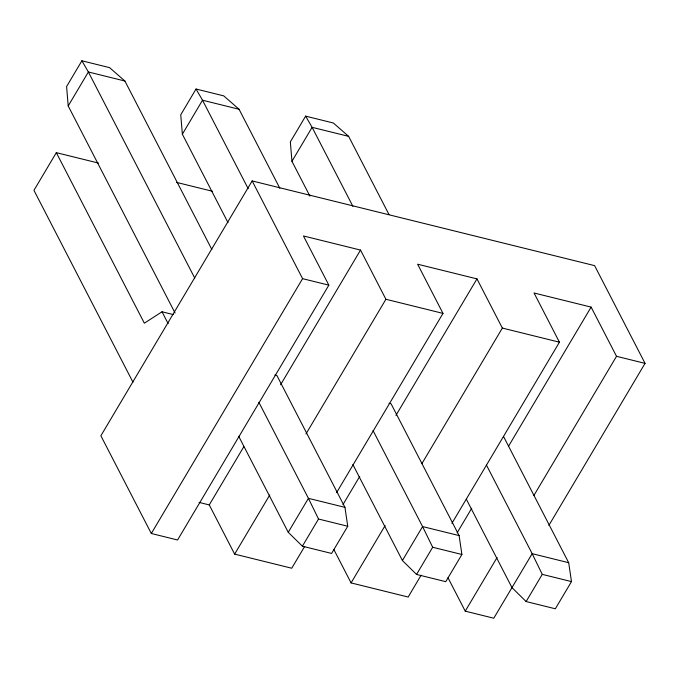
<?xml version="1.0" encoding="UTF-8"?>
<svg xmlns="http://www.w3.org/2000/svg" width="679" height="679" viewBox="0 0 679 679"><rect width="100%" height="100%" fill="white"/><g stroke="black" fill="none" stroke-linecap="round" stroke-linejoin="round"><path stroke-width="1.02" d="M211.848 249.482L124.902 81.022L109.574 67.637L81.887 60.787L66.601 86.547L68.197 105.958L175.072 313.019M68.197 105.958L88.372 71.982L81.887 60.787M98.447 163.07L56.323 152.656L33.95 190.349L132.965 382.184M279.858 188.312L239.05 109.251L223.731 95.875L196.036 89.025L180.75 114.785L182.354 134.196L228.017 222.67M182.354 134.196L202.52 100.22L196.036 89.025M548.887 525.376L645.05 363.367L594.609 265.633L252.147 180.928L100.874 435.774L151.315 533.499L177.575 539.992L328.848 285.155L303.454 235.961L360.532 250.076L385.918 299.269L442.997 313.392L336.563 492.691M388.957 214.479L348.641 136.36L333.313 122.984L305.626 116.134L290.34 141.886L291.945 161.305L309.913 196.129M291.945 161.305L312.111 127.329L305.626 116.134M151.315 533.499L302.588 278.662L252.147 180.928M304.693 546.391L291.724 568.23L234.645 554.115L209.259 504.921L243.837 446.672M280.571 384.781L360.532 250.076M234.645 554.115L269.767 494.957M305.966 433.974L385.918 299.269M274.876 375.02L276.905 375.521L344.949 507.357L347.741 526.25L331.607 553.436L302.384 546.205L288.252 532.302L308.419 498.327L258.877 402.324M302.384 546.205L318.519 519.028L308.419 498.327L344.949 507.357M342.98 504.599L359.734 476.378M395.925 415.404L476.964 278.882L417.61 264.199L442.997 313.392M421.124 575.189L408.164 597.036L351.085 582.913L385.12 525.571M421.863 463.681L502.358 328.076L476.964 278.882M389.025 403.258L391.062 403.759L459.106 535.595L461.898 554.488L445.764 581.674L416.541 574.442L402.409 560.54L422.576 526.564L373.026 430.562M416.541 574.442L432.676 547.257L422.576 526.564L459.106 535.595M451.925 523.314L559.437 342.191L534.042 292.997L591.12 307.112L616.515 356.305L645.05 363.367M457.137 532.837L471.727 508.257M508.461 446.366L591.12 307.112M486.504 465.2L532.166 553.665L493.777 618.213L465.242 611.151L497.113 557.451M533.855 495.56L616.515 356.305M526.123 601.552L542.258 574.366L532.166 553.665L568.688 562.704L571.489 581.597L555.346 608.783L526.123 601.552L511.991 587.649L466.329 499.175M173.332 314.589L162.026 311.788L144.347 323.187L56.323 152.656M124.902 81.022L88.372 71.982L194.754 278.093M239.05 109.251L202.52 100.22L248.183 188.686M348.641 136.36L312.111 127.329L352.919 206.382M176.532 182.388L212.485 191.283M302.588 278.662L328.848 285.155M502.358 328.076L559.437 342.191M318.519 519.028L347.741 526.25M432.676 547.257L461.898 554.488M542.258 574.366L571.489 581.597M199.066 502.401L209.259 504.921M503.597 436.589L568.688 562.704M447.996 577.736L465.242 611.151M352.859 464.546L402.409 560.54M333.839 549.498L351.085 582.913M238.702 436.308L288.252 532.302M162.026 311.788L168.188 323.73"/></g></svg>
